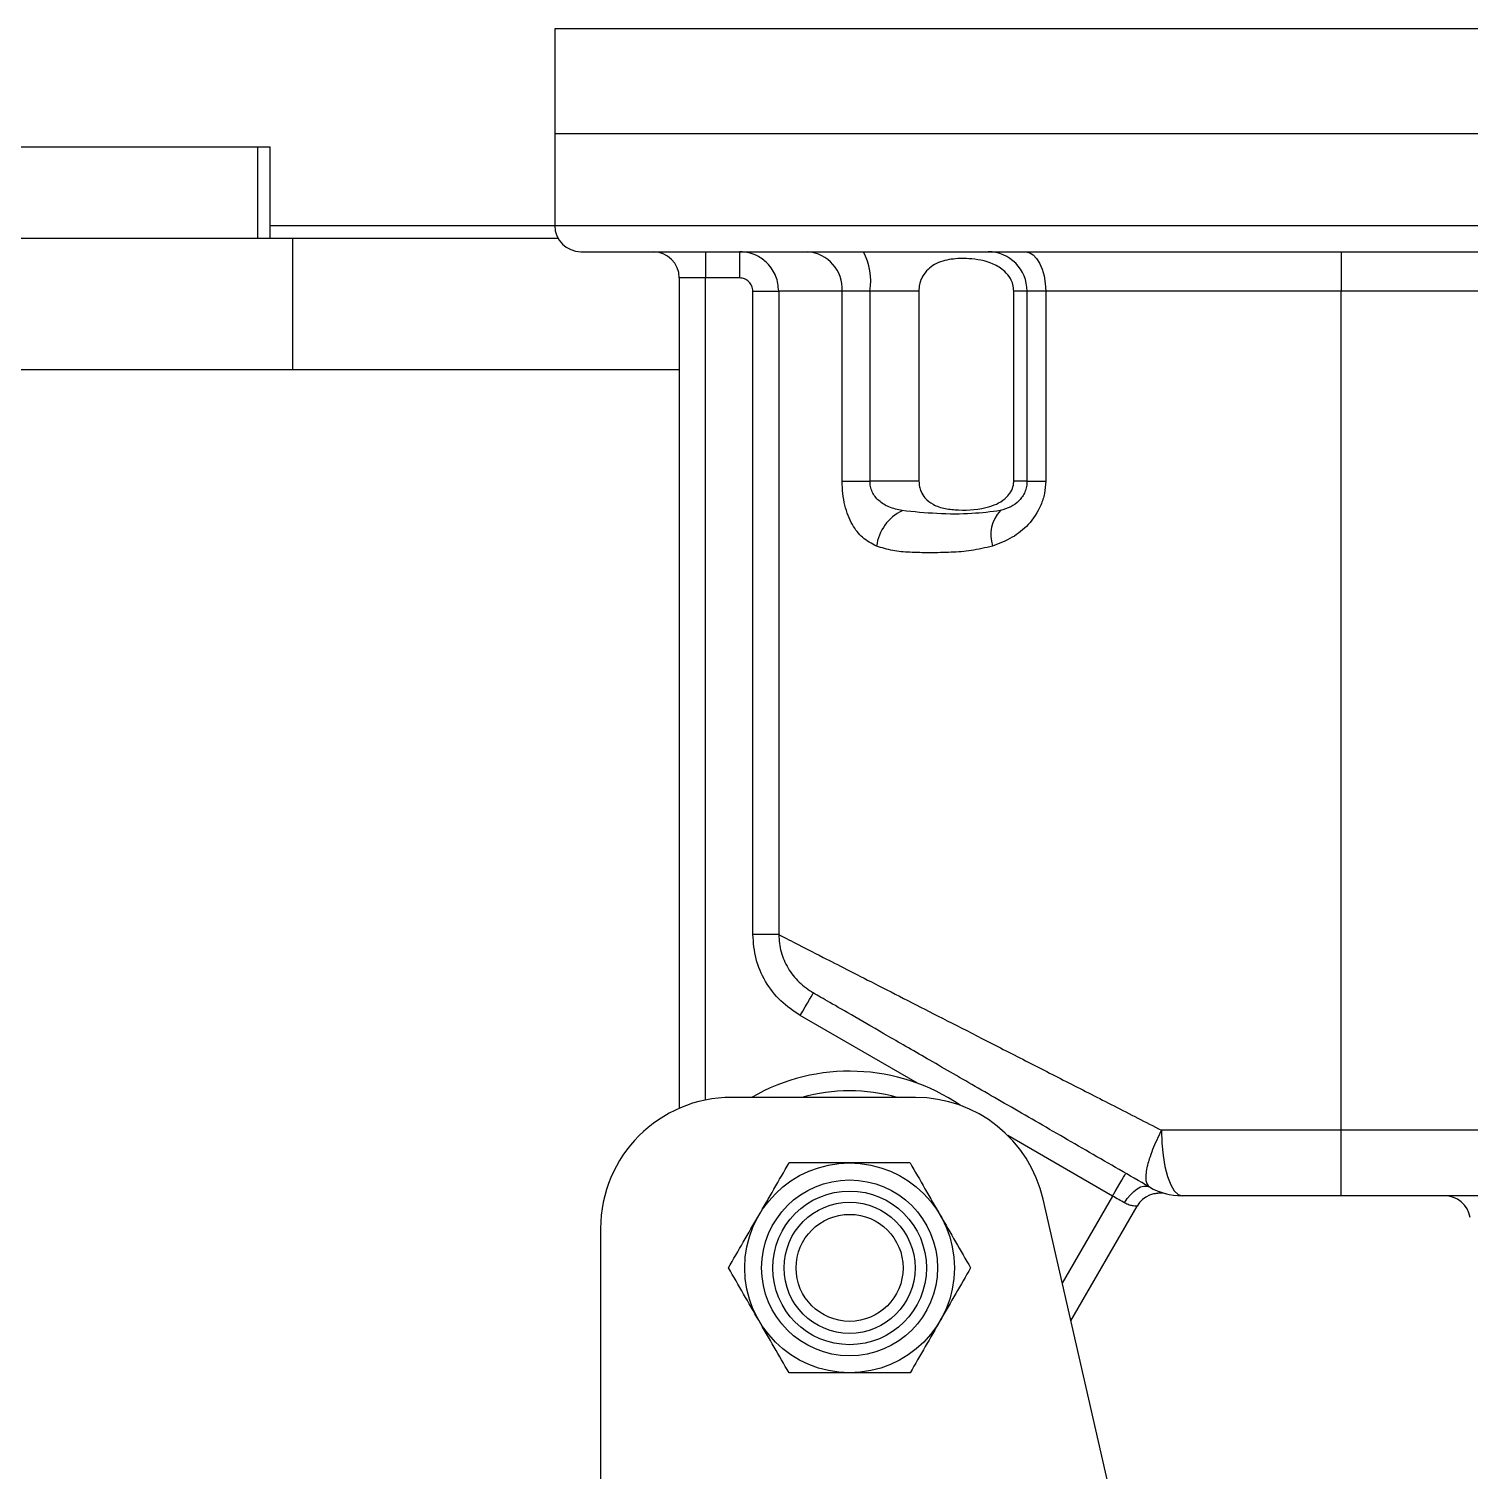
# Model space of a CAD drawing. Header units: centimetres. Extents: x 470464 to 524273, y 49611 to 59074.
# Drawn here: x 505502.17 to 505513.16, y 52555.96 to 52566.96 of the extents above; entities that cross this region are included whole.
import ezdxf

# ---------------------------------------------------------------- set-up
doc = ezdxf.new("R2010")
doc.units = ezdxf.units.CM
doc.header["$MEASUREMENT"] = 0
doc.layers.add('vinç', color=7, linetype='Continuous')

# ---------------------------------------------------------------- blocks, each defined once
blk = doc.blocks.new('ytnytnytnnytytnrmutnebe')
at = {"color": 2, "linetype": 'Continuous', "lineweight": 25}
for p, q in [((416504.01, 68888.413), (416504.01, 68893.663)), ((416505.01, 68888.413), (416505.01, 68893.663)), ((416505.71, 68890.663), (416505.71, 68888.677)), ((416505.01, 68888.677), (416505.71, 68888.677)), ((416505.71, 68888.677), (416505.71, 68888.585)), ((416505.01, 68888.585), (416505.71, 68888.585)), ((416505.11, 68888.585), (416505.11, 68886.413)), ((416505.01, 68888.413), (416504.01, 68888.413)), ((416504.01, 68885.463), (416504.01, 68888.413)), ((416505.01, 68886.387), (416505.01, 68888.413)), ((416505.11, 68886.413), (416505.11, 68877.574)), ((416505.81, 68886.413), (416505.11, 68886.413)), ((416506.61, 68886.413), (416505.81, 68886.413)), ((416505.81, 68877.574), (416505.81, 68886.413)), ((416506.61, 68874.413), (416506.61, 68886.413)), ((416497.46, 68886.063), (416483.46, 68886.063)), ((416504.71, 68885.463), (416498.376, 68885.463)), ((416504.71, 68885.263), (416504.71, 68885.463)), ((416498.44, 68885.263), (416504.71, 68885.263)), ((416504.91, 68885.263), (416504.71, 68885.263)), ((416504.71, 68885.002), (416504.71, 68885.263)), ((416498.46, 68883.661), (416498.46, 68885.063)), ((416504.91, 68885.002), (416504.71, 68885.002)), ((416499.702, 68884.704), (416499.702, 68884.901)), ((416499.702, 68884.901), (416504.61, 68884.901)), ((416504.61, 68884.901), (416504.61, 68884.704)), ((416504.61, 68884.704), (416499.702, 68884.704)), ((416504.61, 68884.22), (416504.61, 68884.704)), ((416498.568, 68883.646), (416499.084, 68884.54)), ((416503.16, 68884.22), (416504.61, 68884.22)), ((416503.16, 68884.22), (416503.16, 68884.007)), ((416504.61, 68884.007), (416504.61, 68884.22)), ((416503.16, 68883.634), (416503.16, 68884.007)), ((416503.16, 68884.007), (416504.61, 68884.007)), ((416504.61, 68883.634), (416504.61, 68884.007)), ((416504.61, 68883.634), (416503.16, 68883.634)), ((416497.708, 68882.156), (416498.17, 68882.956)), ((416503.16, 68882.81), (416503.16, 68882.911)), ((416503.16, 68882.911), (416504.61, 68882.911)), ((416504.61, 68882.81), (416504.61, 68882.911)), ((416503.16, 68882.81), (416503.16, 68882.667)), ((416504.61, 68882.81), (416503.16, 68882.81)), ((416504.61, 68882.667), (416504.61, 68882.81)), ((416494.96, 68882.063), (416497.683, 68882.686)), ((416504.61, 68882.667), (416503.16, 68882.667)), ((416504.61, 68880.413), (416504.61, 68882.667)), ((416496.757, 68882.474), (416497.631, 68881.97)), ((416497.708, 68882.156), (416497.044, 68882.54)), ((416498.21, 68880.413), (416498.21, 68881.783)), ((416497.71, 68880.413), (416498.21, 68880.413)), ((416497.71, 68876.875), (416497.71, 68880.413)), ((416498.21, 68876.963), (416498.21, 68880.413)), ((416498.21, 68880.413), (416504.61, 68880.413)), ((416504.61, 68878.915), (416504.61, 68880.413)), ((416504.91, 68880.413), (416504.61, 68880.413))]:
    blk.add_line(p, q, dxfattribs=at)
at = {"color": 2, "linetype": 'Continuous', "lineweight": 25, "flags": 128}
for points in [[(416499.084, 68884.54), (416499.118, 68884.52), (416499.15, 68884.501), (416499.18, 68884.484), (416499.206, 68884.469), (416499.228, 68884.456), (416499.244, 68884.447), (416499.254, 68884.442), (416499.257, 68884.44)], [(416504.91, 68882.823), (416504.904, 68882.792), (416504.887, 68882.763), (416504.859, 68882.736), (416504.822, 68882.713), (416504.776, 68882.694), (416504.725, 68882.679), (416504.668, 68882.67), (416504.61, 68882.667)], [(416497.656, 68882.066), (416497.662, 68882.076), (416497.668, 68882.087), (416497.674, 68882.098), (416497.681, 68882.109), (416497.687, 68882.121), (416497.694, 68882.133), (416497.701, 68882.144), (416497.708, 68882.156)], [(416497.708, 68882.156), (416497.742, 68882.137), (416497.774, 68882.118), (416497.804, 68882.101), (416497.83, 68882.086), (416497.852, 68882.073), (416497.868, 68882.064), (416497.878, 68882.058), (416497.881, 68882.056)], [(416497.656, 68882.066), (416497.688, 68882.045), (416497.718, 68882.021), (416497.743, 68881.995), (416497.763, 68881.969), (416497.777, 68881.943), (416497.784, 68881.918), (416497.784, 68881.895), (416497.777, 68881.876)], [(416498.21, 68881.783), (416498.112, 68881.78), (416498.018, 68881.771), (416497.932, 68881.757), (416497.856, 68881.737), (416497.794, 68881.713), (416497.748, 68881.686), (416497.719, 68881.657), (416497.71, 68881.626)], [(416497.725, 68881.837), (416497.729, 68881.82), (416497.73, 68881.81)]]:
    blk.add_lwpolyline(points, dxfattribs=at)
at = {"color": 2, "linetype": 'Continuous', "lineweight": 25}
for radius in [0.8, 0.671, 0.586, 0.5, 0.408]:
    blk.add_circle((416497.16, 68884.163), radius, dxfattribs=at)
for centre, radius, start, end in [((416505.11, 68886.213), 0.2, 90, 180), ((416497.46, 68885.063), 1, 0, 90), ((416504.71, 68885.663), 0.2, 270, 0), ((416497.16, 68884.163), 1.5, 325.7535, 29.9264), ((416497.16, 68884.163), 1.35, 344.3575, 15.6425), ((416504.627, 68884.503), 0.283, 266.4451, 355.9351), ((416504.683, 68884.497), 0.495, 261.5269, 297.3056), ((416502.616, 68883.607), 0.354, 25.9798, 82.061), ((416497.46, 68883.661), 1, 282.875, 0), ((416504.611, 68883.108), 0.299, 269.7691, 359.7674), ((416502.751, 68882.818), 0.268, 46.614, 108.5116), ((416497.531, 68881.796), 0.2, 345.8908, 60), ((416498.21, 68881.626), 0.5, 150, 180), ((416497.51, 68879.625), 0.2, 280, 0)]:
    blk.add_arc(centre, radius, start, end, dxfattribs=at)
for points, knots in [([(416504.91, 68886.213), (416504.91, 68886.209), (416504.91, 68886.199), (416504.91, 68886.122), (416504.91, 68885.997), (416504.91, 68885.812), (416504.91, 68885.572), (416504.91, 68885.274), (416504.91, 68884.924), (416504.91, 68884.522), (416504.91, 68884.076), (416504.91, 68883.596), (416504.91, 68883.086), (416504.91, 68882.502), (416504.91, 68881.846), (416504.91, 68881.128), (416504.91, 68880.649), (416504.91, 68880.413)], [0, 0, 0, 0, 0.058249, 0.116505, 0.178252, 0.240004, 0.304325, 0.368651, 0.434168, 0.500035, 0.565901, 0.631418, 0.695738, 0.760065, 0.842341, 0.922374, 1, 1, 1, 1]), ([(416496.76, 68884.856), (416496.827, 68884.895), (416496.962, 68884.973), (416497.094, 68885.049), (416497.16, 68885.087)], [0, 0, 0, 0, 0.494515, 1, 1, 1, 1]), ([(416497.16, 68885.087), (416497.225, 68885.05), (416497.356, 68884.974), (416497.491, 68884.896), (416497.56, 68884.856)], [0, 0, 0, 0, 0.495457, 1, 1, 1, 1]), ([(416504.61, 68884.704), (416504.648, 68884.708), (416504.706, 68884.714), (416504.776, 68884.752), (416504.833, 68884.797), (416504.876, 68884.858), (416504.905, 68884.931), (416504.908, 68884.978), (416504.91, 68885.002)], [0, 0, 0, 0, 0.242341, 0.369939, 0.501467, 0.70463, 0.840886, 1, 1, 1, 1]), ([(416504.61, 68884.901), (416504.623, 68884.903), (416504.649, 68884.906), (416504.682, 68884.929), (416504.705, 68884.963), (416504.708, 68884.989), (416504.71, 68885.002)], [0, 0, 0, 0, 0.249932, 0.499695, 0.749379, 1, 1, 1, 1]), ([(416499.084, 68884.54), (416499.119, 68884.591), (416499.19, 68884.695), (416499.341, 68884.81), (416499.515, 68884.887), (416499.64, 68884.896), (416499.702, 68884.901)], [0, 0, 0, 0, 0.25014, 0.500364, 0.750449, 1, 1, 1, 1]), ([(416496.36, 68884.625), (416496.425, 68884.663), (416496.556, 68884.738), (416496.691, 68884.817), (416496.76, 68884.856)], [0, 0, 0, 0, 0.495458, 1, 1, 1, 1]), ([(416497.56, 68884.856), (416497.627, 68884.817), (416497.762, 68884.739), (416497.894, 68884.664), (416497.96, 68884.625)], [0, 0, 0, 0, 0.494511, 1, 1, 1, 1]), ([(416499.702, 68884.704), (416499.682, 68884.665), (416499.642, 68884.586), (416499.545, 68884.397), (416499.438, 68884.187), (416499.328, 68883.971), (416499.202, 68883.726), (416499.063, 68883.453), (416498.91, 68883.153), (416498.745, 68882.831), (416498.572, 68882.492), (416498.395, 68882.145), (416498.272, 68881.905), (416498.21, 68881.783)], [0, 0, 0, 0, 0.116233, 0.235188, 0.316224, 0.399689, 0.485694, 0.567984, 0.65412, 0.744168, 0.828836, 0.913769, 1, 1, 1, 1]), ([(416499.702, 68884.704), (416499.657, 68884.7), (416499.567, 68884.693), (416499.443, 68884.636), (416499.334, 68884.553), (416499.283, 68884.477), (416499.257, 68884.44)], [0, 0, 0, 0, 0.247614, 0.496974, 0.747863, 1, 1, 1, 1]), ([(416496.36, 68884.163), (416496.36, 68884.241), (416496.36, 68884.397), (416496.36, 68884.549), (416496.36, 68884.625)], [0, 0, 0, 0, 0.494511, 1, 1, 1, 1]), ([(416497.96, 68884.163), (416497.96, 68884.241), (416497.96, 68884.397), (416497.96, 68884.549), (416497.96, 68884.625)], [0, 0, 0, 0, 0.494511, 1, 1, 1, 1]), ([(416497.777, 68881.876), (416497.865, 68882.029), (416498.044, 68882.338), (416498.297, 68882.776), (416498.533, 68883.186), (416498.746, 68883.555), (416498.929, 68883.872), (416499.077, 68884.128), (416499.19, 68884.324), (416499.235, 68884.402), (416499.257, 68884.44)], [0, 0, 0, 0, 0.128301, 0.258265, 0.388417, 0.517337, 0.643783, 0.766776, 0.885644, 1, 1, 1, 1]), ([(416502.665, 68883.958), (416502.684, 68883.995), (416502.72, 68884.063), (416502.824, 68884.147), (416502.946, 68884.195), (416503.065, 68884.217), (416503.128, 68884.219), (416503.16, 68884.22)], [0, 0, 0, 0, 0.264936, 0.498921, 0.748445, 0.873802, 1, 1, 1, 1]), ([(416496.36, 68883.701), (416496.36, 68883.776), (416496.36, 68883.928), (416496.36, 68884.084), (416496.36, 68884.163)], [0, 0, 0, 0, 0.495461, 1, 1, 1, 1]), ([(416497.96, 68883.701), (416497.96, 68883.776), (416497.96, 68883.928), (416497.96, 68884.084), (416497.96, 68884.163)], [0, 0, 0, 0, 0.495461, 1, 1, 1, 1]), ([(416502.935, 68883.763), (416502.943, 68883.796), (416502.957, 68883.859), (416502.997, 68883.928), (416503.041, 68883.969), (416503.077, 68883.991), (416503.117, 68884.005), (416503.146, 68884.007), (416503.16, 68884.007)], [0, 0, 0, 0, 0.311459, 0.57624, 0.693086, 0.80137, 0.902347, 1, 1, 1, 1]), ([(416502.665, 68883.073), (416502.652, 68883.127), (416502.626, 68883.234), (416502.616, 68883.394), (416502.613, 68883.551), (416502.616, 68883.7), (416502.626, 68883.837), (416502.652, 68883.917), (416502.665, 68883.958)], [0, 0, 0, 0, 0.164324, 0.323114, 0.500482, 0.677501, 0.83567, 1, 1, 1, 1]), ([(416502.935, 68883.013), (416502.926, 68883.084), (416502.908, 68883.233), (416502.908, 68883.485), (416502.926, 68883.673), (416502.935, 68883.763)], [0, 0, 0, 0, 0.3225524, 0.6769599, 1, 1, 1, 1]), ([(416496.76, 68883.471), (416496.693, 68883.509), (416496.557, 68883.587), (416496.426, 68883.663), (416496.36, 68883.701)], [0, 0, 0, 0, 0.494511, 1, 1, 1, 1]), ([(416497.96, 68883.701), (416497.895, 68883.664), (416497.764, 68883.588), (416497.628, 68883.51), (416497.56, 68883.471)], [0, 0, 0, 0, 0.495458, 1, 1, 1, 1]), ([(416503.16, 68883.634), (416503.146, 68883.633), (416503.117, 68883.632), (416503.072, 68883.616), (416503.021, 68883.583), (416502.975, 68883.521), (416502.948, 68883.433), (416502.935, 68883.292), (416502.943, 68883.151), (416502.991, 68883.026), (416503.029, 68882.969), (416503.078, 68882.931), (416503.121, 68882.913), (416503.15, 68882.911), (416503.16, 68882.911)], [0, 0, 0, 0, 0.034408, 0.06867, 0.123346, 0.215136, 0.336198, 0.4606, 0.730913, 0.807594, 0.884681, 0.930345, 0.976454, 1, 1, 1, 1]), ([(416504.61, 68882.911), (416504.627, 68882.912), (416504.661, 68882.915), (416504.714, 68882.939), (416504.773, 68882.988), (416504.837, 68883.098), (416504.861, 68883.24), (416504.857, 68883.39), (416504.829, 68883.494), (416504.778, 68883.566), (416504.73, 68883.605), (416504.675, 68883.628), (416504.635, 68883.634), (416504.614, 68883.634), (416504.61, 68883.634)], [0, 0, 0, 0, 0.0401129, 0.0800634, 0.1422929, 0.2439787, 0.4504863, 0.604699, 0.7636539, 0.8335782, 0.903949, 0.950365, 0.9904991, 1, 1, 1, 1]), ([(416497.16, 68883.24), (416497.095, 68883.277), (416496.964, 68883.353), (416496.828, 68883.431), (416496.76, 68883.471)], [0, 0, 0, 0, 0.49546, 1, 1, 1, 1]), ([(416497.56, 68883.471), (416497.493, 68883.432), (416497.357, 68883.354), (416497.226, 68883.278), (416497.16, 68883.24)], [0, 0, 0, 0, 0.494512, 1, 1, 1, 1]), ([(416503.16, 68882.667), (416503.128, 68882.669), (416503.066, 68882.673), (416502.947, 68882.711), (416502.825, 68882.793), (416502.72, 68882.925), (416502.684, 68883.022), (416502.665, 68883.073)], [0, 0, 0, 0, 0.124995, 0.250511, 0.499957, 0.734427, 1, 1, 1, 1]), ([(416503.16, 68882.81), (416503.146, 68882.81), (416503.118, 68882.812), (416503.077, 68882.825), (416503.041, 68882.844), (416502.998, 68882.88), (416502.958, 68882.937), (416502.943, 68882.987), (416502.935, 68883.013)], [0, 0, 0, 0, 0.09725, 0.1978, 0.305983, 0.422727, 0.68792, 1, 1, 1, 1]), ([(416497.631, 68881.97), (416497.631, 68881.971), (416497.631, 68881.974), (416497.632, 68881.997), (416497.637, 68882.028), (416497.65, 68882.053), (416497.656, 68882.066)], [0, 0, 0, 0, 0.249142, 0.499311, 0.749275, 1, 1, 1, 1]), ([(416498.21, 68881.783), (416498.16, 68881.808), (416498.083, 68881.845), (416497.997, 68881.875), (416497.956, 68881.887), (416497.935, 68881.892), (416497.887, 68881.902), (416497.816, 68881.909), (416497.79, 68881.887), (416497.777, 68881.876)], [0, 0, 0, 0, 0.241747, 0.370031, 0.457257, 0.48442, 0.5006, 0.75825, 1, 1, 1, 1]), ([(416497.71, 68880.413), (416497.71, 68880.619), (416497.71, 68881.031), (416497.71, 68881.428), (416497.71, 68881.626)], [0, 0, 0, 0, 0.500001, 1, 1, 1, 1]), ([(416504.91, 68880.413), (416504.91, 68880.175), (416504.91, 68879.699), (416504.91, 68878.995), (416504.91, 68878.311), (416504.91, 68877.883), (416504.91, 68877.669)], [0, 0, 0, 0, 0.249999, 0.5, 0.75, 1, 1, 1, 1])]:
    blk.add_open_spline(points, degree=3, knots=knots, dxfattribs=at)
blk = doc.blocks.new('fhgdfsdfhgjgfhgd')
at = {"layer": 'vinç', "color": 2}
blk.add_blockref('ytnytnytnnytytnrmutnebe', (-222, 0), dxfattribs=at)

msp = doc.modelspace()

# ---------------------------------------------------------------- block references
at = {"layer": 'vinç', "color": 2, "rotation": 90}
msp.add_blockref('fhgdfsdfhgjgfhgd', (574392.592, -363717.645), dxfattribs=at)

doc.saveas('drawing.dxf')
